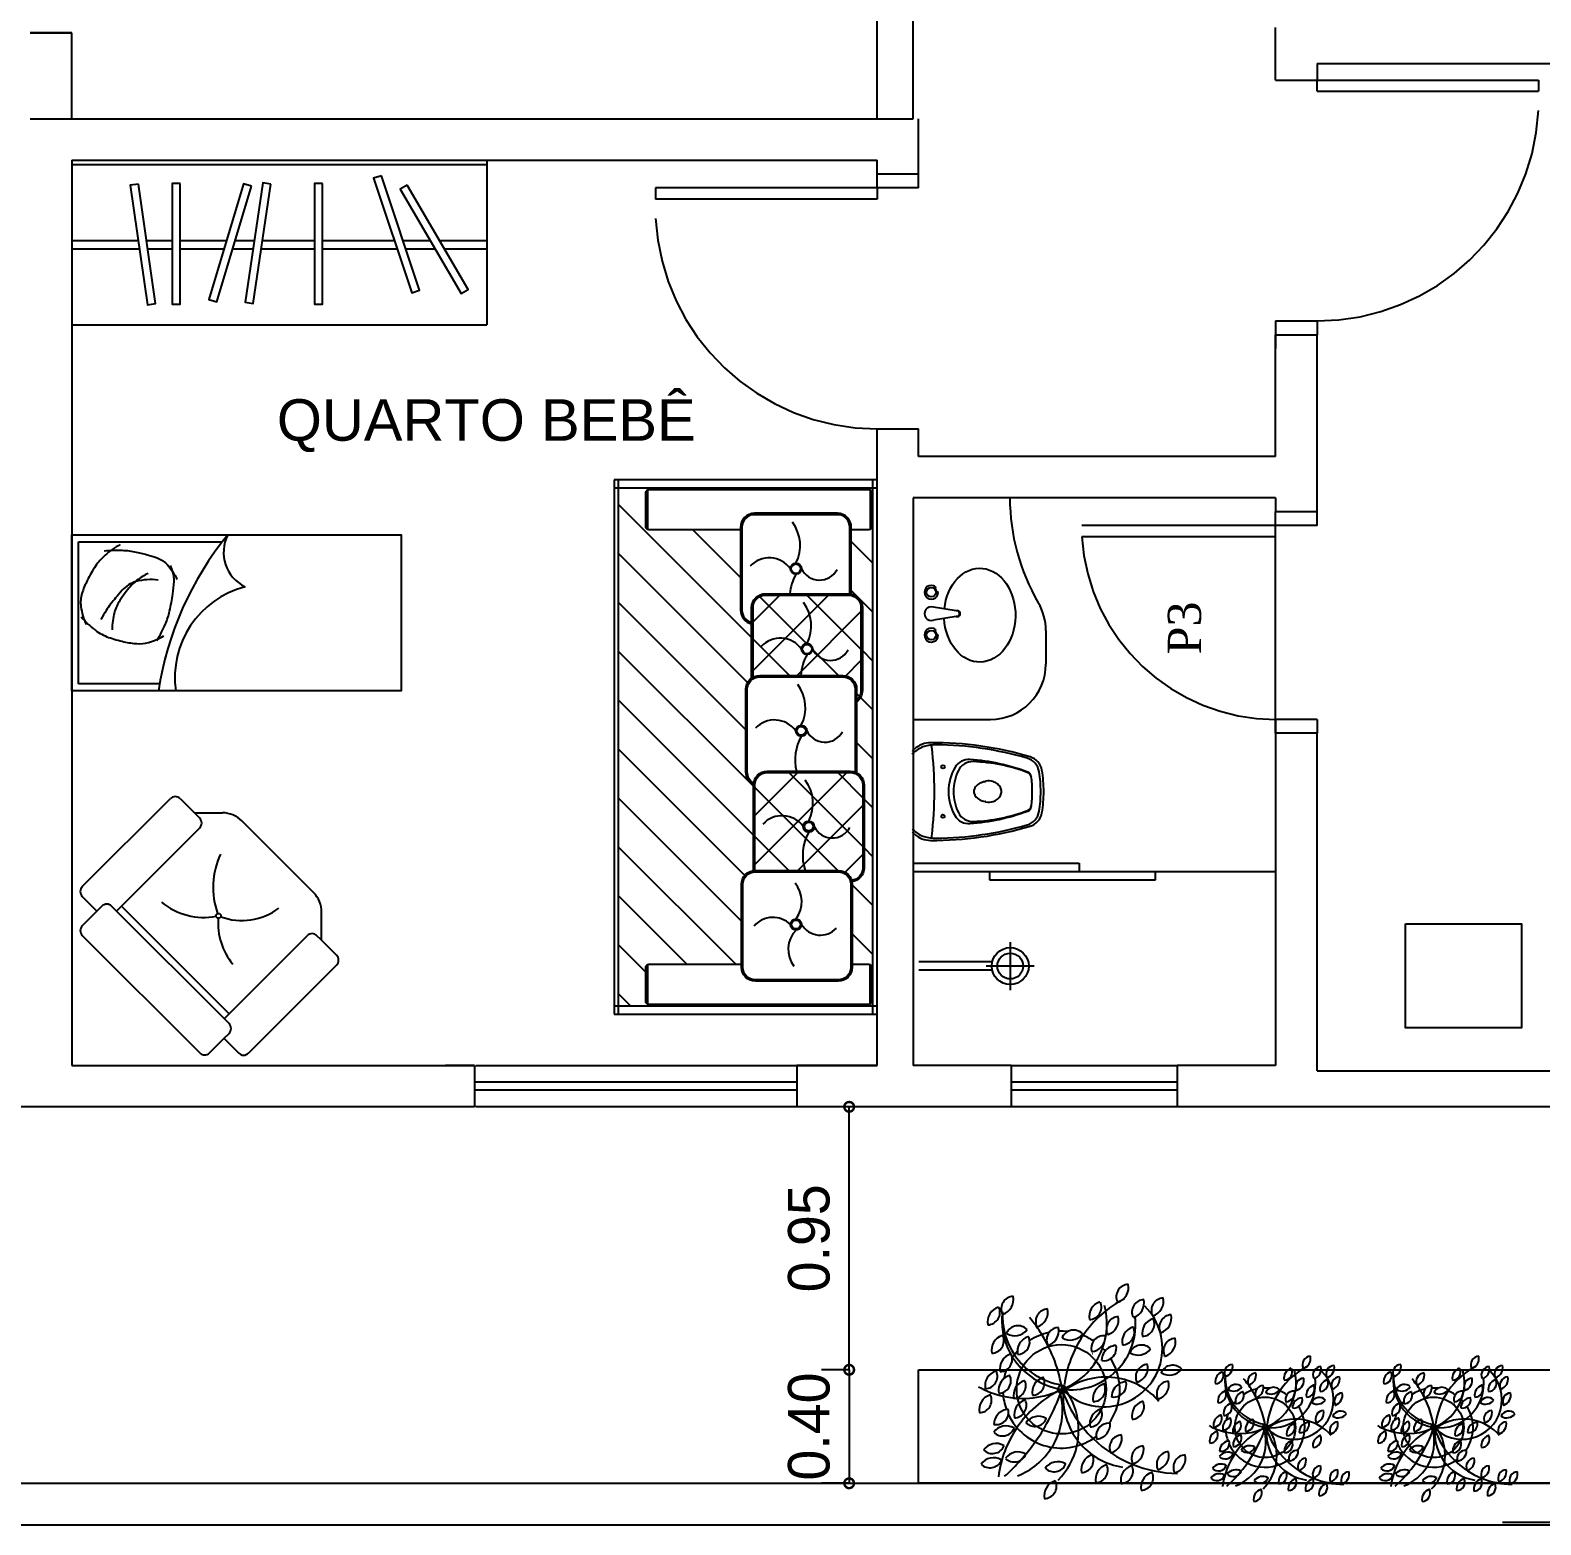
# Model space of a CAD drawing. Extents: x 130 to 509, y 87 to 225.
# Drawn here: x 335.15 to 340.6, y 150.93 to 156.33 of the extents above; entities that cross this region are included whole.
import ezdxf

# ---------------------------------------------------------------- set-up
doc = ezdxf.new("R2010")
doc.units = 0
doc.header["$LTSCALE"] = 7
doc.linetypes.add('HIDDEN', pattern=[0.375, 0.25, -0.125])
doc.layers.get('0').update_dxf_attribs({"linetype": 'CONTINUOUS'})
doc.layers.get('DEFPOINTS').update_dxf_attribs({"linetype": 'CONTINUOUS'})
for name, color, linetype in [('01', 7, 'CONTINUOUS'), ('01T', 7, 'HIDDEN'), ('02', 2, 'CONTINUOUS'), ('06', 6, 'CONTINUOUS'), ('20', 2, 'CONTINUOUS'), ('20T', 2, 'HIDDEN'), ('30', 3, 'CONTINUOUS'), ('40', 4, 'CONTINUOUS'), ('60', 1, 'CONTINUOUS'), ('TEXTO', 3, 'CONTINUOUS'), ('VEGET', 64, 'CONTINUOUS'), ('VEGET-I', 62, 'CONTINUOUS')]:
    doc.layers.add(name, color=color, linetype=linetype)
doc.styles.add('ARIAL', font='arial.ttf', dxfattribs={"height": 0.075})
doc.styles.add('TIMES', font='times.ttf')
doc.dimstyles.get("Standard").update_dxf_attribs({"dimtxt": 0.18, "dimasz": 0.18, "dimexe": 0.18, "dimexo": 0.0625, "dimgap": 0.09, "dimtad": 0, "dimtih": 1, "dimtoh": 1, "dimdec": 4, "dimzin": 0, "dimdsep": 46, "dimtxsty": 'Standard', "dimcen": 0.09, "dimadec": 0, "dimazin": 0, "dimtfac": 1, "dimtdec": 4, "dimtofl": 0, "dimtmove": 0, "dimatfit": 3, "dimfxl": 1, "dimtolj": 1, "dimtzin": 0, "dimarcsym": 0})

# ---------------------------------------------------------------- blocks, each defined once
blk = doc.blocks.new('_DOTSMALL')
at = {"color": 0, "linetype": 'ByBlock', "const_width": 0.5}
blk.add_lwpolyline([(-0.0625, 0, 1), (0.0625, 0, 1)], format="xyb", close=True, dxfattribs=at)
blk = doc.blocks.new('*D16')
at = {"color": 0, "linetype": 'ByBlock'}
for p, q in [((275.2455, 151.4871), (275.1447, 151.4871)), ((275.2447, 151.4871), (275.2447, 151.0771)), ((275.2455, 151.0771), (275.1447, 151.0771))]:
    blk.add_line(p, q, dxfattribs=at)
at = {"layer": 'DEFPOINTS', "color": 0, "linetype": 'ByBlock'}
for p in [(275.4955, 151.4871), (275.2447, 151.0771), (275.4955, 151.0771)]:
    blk.add_point(p, dxfattribs=at)
at = {"color": 0, "linetype": 'ByBlock', "xscale": 0.07, "yscale": 0.07, "zscale": 0.07}
for p, rotation in [((275.2447, 151.4871), 90), ((275.2447, 151.0771), 270)]:
    blk.add_blockref('_DOTSMALL', p, dxfattribs=dict(at, rotation=rotation))
at = {"color": 7, "linetype": 'ByBlock', "insert": (275.0997, 151.2821), "char_height": 0.15, "attachment_point": 5, "rotation": 90}
blk.add_mtext('\\A1;0.40', dxfattribs=at)
blk = doc.blocks.new('*D17')
at = {"color": 0, "linetype": 'ByBlock'}
for p, q in [((275.2447, 151.4871), (275.2447, 152.4371)), ((275.4928, 152.4371), (275.3447, 152.4371)), ((275.2455, 151.4871), (275.1447, 151.4871))]:
    blk.add_line(p, q, dxfattribs=at)
at = {"layer": 'DEFPOINTS', "color": 0, "linetype": 'ByBlock'}
for p in [(275.2428, 152.4371), (275.2447, 152.4371), (275.4955, 151.4871)]:
    blk.add_point(p, dxfattribs=at)
at = {"color": 0, "linetype": 'ByBlock', "xscale": 0.07, "yscale": 0.07, "zscale": 0.07}
for p, rotation in [((275.2447, 152.4371), 90), ((275.2447, 151.4871), 270)]:
    blk.add_blockref('_DOTSMALL', p, dxfattribs=dict(at, rotation=rotation))
at = {"color": 7, "linetype": 'ByBlock', "insert": (275.0997, 151.9621), "char_height": 0.15, "attachment_point": 5, "rotation": 90}
blk.add_mtext('\\A1;0.95', dxfattribs=at)
blk = doc.blocks.new('*X11')
at = {"color": 0}
for p, q in [((2.9342, 9.2982), (2.9392, 9.3032)), ((3.0379, 9.2251), (3.116, 9.3032)), ((3.2147, 9.2251), (3.2928, 9.3032)), ((3.4315, 9.2651), (3.4696, 9.3032)), ((3.6015, 9.2583), (3.6463, 9.3032)), ((3.7642, 9.2443), (3.8231, 9.3032)), ((3.9683, 9.2716), (3.9999, 9.3032)), ((4.145, 9.2716), (4.1767, 9.3032)), ((4.2787, 9.2285), (4.3534, 9.3032)), ((4.4555, 9.2285), (4.5302, 9.3032)), ((4.7019, 9.2981), (4.707, 9.3032)), ((2.8454, 9.2094), (2.8504, 9.2144)), ((4.7104, 9.1298), (4.7154, 9.1348)), ((3.4064, 9.0632), (3.4093, 9.0662)), ((3.4253, 9.0821), (3.4282, 9.0851)), ((2.8454, 9.0326), (2.8504, 9.0376)), ((3.721, 9.0243), (3.7254, 9.0287)), ((3.7372, 9.0405), (3.7417, 9.045)), ((4.4119, 9.0081), (4.4149, 9.0111)), ((4.4361, 9.0323), (4.4391, 9.0353)), ((4.7104, 8.9531), (4.7154, 8.9581)), ((2.8454, 8.8558), (2.8504, 8.8608)), ((2.9031, 8.3832), (3.3851, 8.8651)), ((3.0799, 8.3832), (3.5473, 8.8506)), ((3.2567, 8.3832), (3.7178, 8.8443)), ((3.4334, 8.3832), (3.9218, 8.8716)), ((3.6102, 8.3832), (4.0986, 8.8716)), ((2.9954, 8.6523), (3.1682, 8.8251)), ((3.787, 8.3832), (4.244, 8.8402)), ((3.9638, 8.3832), (4.409, 8.8285)), ((4.1406, 8.3832), (4.5654, 8.8081)), ((4.7104, 8.7763), (4.7154, 8.7813)), ((2.8454, 8.6791), (2.8504, 8.6841)), ((4.3173, 8.3832), (4.5654, 8.6313)), ((4.7104, 8.5995), (4.7154, 8.6045)), ((2.8454, 8.5023), (2.8504, 8.5073)), ((4.4941, 8.3832), (4.5941, 8.4832)), ((4.6709, 8.3832), (4.7154, 8.4277))]:
    blk.add_line(p, q, dxfattribs=at)
blk = doc.blocks.new('*X12')
at = {"color": 0}
for p, q in [((3.2313, 9.0649), (3.4265, 9.2601)), ((3.5064, 9.0447), (3.291, 9.2601)), ((3.5228, 9.2051), (3.4678, 9.2601)), ((3.5874, 9.2443), (3.5978, 9.2547)), ((3.4282, 9.0851), (3.5217, 9.1785)), ((3.5042, 8.8701), (3.2313, 9.1431)), ((3.2368, 8.8936), (3.4064, 9.0632)), ((3.5217, 9.0295), (3.5064, 9.0447)), ((3.3274, 8.8701), (3.2313, 8.9663)), ((3.3901, 8.8701), (3.5217, 9.0017))]:
    blk.add_line(p, q, dxfattribs=at)
blk = doc.blocks.new('*X13')
at = {"color": 0}
for p, q in [((3.8727, 8.9993), (4.14, 9.2666)), ((3.8727, 9.176), (3.9633, 9.2666)), ((4.2055, 9.0528), (3.9917, 9.2666)), ((4.2325, 9.2026), (4.1685, 9.2666)), ((4.2049, 8.8766), (3.8727, 9.2087)), ((4.1109, 9.0607), (4.2262, 9.176)), ((4.0281, 8.8766), (3.8727, 9.032)), ((3.9268, 8.8766), (4.1109, 9.0607)), ((4.2262, 9.032), (4.2055, 9.0528)), ((4.1036, 8.8766), (4.2262, 8.9992))]:
    blk.add_line(p, q, dxfattribs=at)
blk = doc.blocks.new('VEGET-01')
at = {"layer": 'VEGET'}
for centre, radius, start, end in [((-0.1163, 0.1977), 0.0307, 93.3806, 204.4039), ((-0.1548, 0.2202), 0.0376, 288.1787, 12.6121), ((0.1653, 0.2272), 0.0307, 93.3806, 204.4039), ((0.1269, 0.2496), 0.0376, 288.1787, 12.6121), ((0.2511, 0.1938), 0.0307, 93.3806, 204.4039), ((0.2126, 0.2163), 0.0376, 288.1787, 12.6121), ((-0.1426, 0.1662), 0.0376, 107.1376, 191.571), ((-0.1807, 0.1893), 0.0307, 272.3395, 23.3629), ((-0.032, 0.1669), 0.0307, 93.3806, 204.4039), ((-0.0704, 0.1894), 0.0376, 288.1787, 12.6121), ((0.1057, 0.1788), 0.0376, 107.1376, 191.571), ((0.0676, 0.202), 0.0307, 272.3395, 23.3629), ((0.2035, 0.1898), 0.0307, 93.3806, 204.4039), ((0.165, 0.2122), 0.0376, 288.1787, 12.6121), ((-0.106, 0.1258), 0.0307, 43.8385, 154.8618), ((-0.059, 0.1546), 0.001, 204.4039, 288.1787), ((-0.0052, 0.1217), 0.0307, 93.3806, 143.9816), ((-0.0437, 0.1441), 0.0376, 357.9665, 12.6121), ((0.1412, 0.1482), 0.0307, 93.3806, 204.4039), ((0.1027, 0.1707), 0.0376, 288.1787, 12.6121), ((0.1864, 0.1172), 0.0376, 107.1376, 191.571), ((0.1483, 0.1403), 0.0307, 272.3395, 23.3629), ((0.1756, 0.1521), 0.001, 23.3629, 107.1376), ((0.2354, 0.1377), 0.0376, 107.1376, 191.571), ((0.1973, 0.1609), 0.0307, 272.3395, 23.3629), ((0.2246, 0.1727), 0.001, 23.3629, 107.1376), ((0.2704, 0.1525), 0.0307, 93.3806, 204.4039), ((0.2319, 0.175), 0.0376, 288.1787, 12.6121), ((-0.1331, 0.0966), 0.0376, 107.1376, 191.571), ((-0.1712, 0.1198), 0.0307, 272.3395, 23.3629), ((-0.1439, 0.1316), 0.001, 23.3629, 107.1376), ((-0.1329, 0.1384), 0.001, 154.8618, 238.6366), ((-0.1139, 0.1696), 0.0376, 238.6366, 323.07), ((-0.0699, 0.0935), 0.0376, 107.1376, 178.7248), ((-0.0806, 0.1284), 0.001, 23.3629, 107.1376), ((-0.1079, 0.1166), 0.0307, 6.6283, 23.3629), ((0, 0), 0.1429, 102.1424, 122.7904), ((0, 0), 0.1429, 83.7908, 92.4658), ((0.0302, 0.1151), 0.0307, 43.8385, 118.6061), ((0.0223, 0.159), 0.0376, 317.9795, 323.07), ((0, 0), 0.1429, 56.4506, 69.4383), ((0.1041, 0.1014), 0.0307, 82.9891, 144.7784), ((0.0703, 0.1304), 0.0376, 316.379, 2.2207), ((0.1141, 0.136), 0.001, 204.4039, 288.1787), ((0.2433, 0.1402), 0.001, 204.4039, 288.1787), ((0.2807, 0.095), 0.0307, 93.3806, 204.4039), ((0.2422, 0.1174), 0.0376, 288.1787, 12.6121), ((-0.1126, 0.0514), 0.0376, 107.1376, 191.571), ((-0.1233, 0.0863), 0.001, 23.3629, 107.1376), ((-0.1506, 0.0746), 0.0307, 5.6463, 23.3629), ((0, 0), 0.1429, 138.7234, 147.1305), ((0, 0), 0.1429, 41.369, 46.9933), ((0.1364, 0.0707), 0.0376, 94.8883, 140.7607), ((0.1041, 0.1014), 0.0307, 303.7278, 11.1135), ((0, 0), 0.1429, 5.8965, 32.0556), ((0.1332, 0.1071), 0.001, 11.1135, 94.8883), ((0.1694, 0.0911), 0.001, 154.8618, 238.6366), ((0.1963, 0.0785), 0.0307, 43.8385, 154.8618), ((0.1885, 0.1224), 0.0376, 238.6366, 323.07), ((0.2536, 0.0827), 0.001, 204.4039, 288.1787), ((-0.149, 0.0097), 0.0376, 107.1376, 191.571), ((-0.187, 0.0328), 0.0307, 272.3395, 23.3629), ((-0.1597, 0.0446), 0.001, 23.3629, 107.1376), ((-0.1506, 0.0746), 0.0307, 272.3395, 301.6855), ((0, 0), 0.1429, 160.2012, 169.1247), ((0.2128, 0.0312), 0.0307, 93.3806, 204.4039), ((0.1743, 0.0537), 0.0376, 288.1787, 12.6121), ((0.2455, 0.0418), 0.001, 154.8618, 238.6366), ((0.2724, 0.0292), 0.0307, 43.8385, 154.8618), ((0.2646, 0.073), 0.0376, 238.6366, 323.07), ((-0.1157, -0.0014), 0.0376, 130.9791, 191.571), ((0.1607, -0.018), 0.0376, 94.8883, 119.6107), ((0.1285, 0.0127), 0.0307, 296.502, 11.1135), ((0.1576, 0.0185), 0.001, 11.1135, 94.8883), ((0.1857, 0.019), 0.001, 204.4039, 288.1787), ((0.2642, -0.0099), 0.0307, 93.3806, 204.4039), ((0.2257, 0.0126), 0.0376, 288.1787, 12.6121), ((-0.1632, -0.0488), 0.0376, 107.1376, 191.571), ((-0.2012, -0.0257), 0.0307, 272.3395, 23.3629), ((-0.174, -0.0139), 0.001, 23.3629, 107.1376), ((-0.1538, 0.0218), 0.0307, 272.3395, 291.0252), ((0, 0), 0.1429, 182.7695, 199.9307), ((0, 0), 0.1429, 325.0115, 354.0729), ((0.2101, -0.0646), 0.0376, 107.1376, 191.571), ((0.172, -0.0415), 0.0307, 272.3395, 23.3629), ((0.1993, -0.0297), 0.001, 23.3629, 107.1376), ((0.2371, -0.0222), 0.001, 204.4039, 288.1787), ((-0.1272, -0.0856), 0.0376, 100.9437, 179.3217), ((-0.1595, -0.0549), 0.0307, 260.0902, 348.9686), ((0, 0), 0.1429, 205.1648, 306.7226), ((-0.1348, -0.1261), 0.0376, 60.1046, 144.538), ((-0.1438, -0.0825), 0.0307, 225.3065, 336.3299), ((-0.1166, -0.0944), 0.001, 336.3299, 60.1046), ((0.0823, -0.0836), 0.0376, 277.7872, 2.2207), ((0.1161, -0.1127), 0.0307, 82.9891, 88.1757), ((0.149, -0.1414), 0.0307, 93.3806, 204.4039), ((0.1106, -0.119), 0.0376, 288.1787, 12.6121), ((-0.1595, -0.1693), 0.0376, 60.1046, 144.538), ((-0.1685, -0.1256), 0.0307, 225.3065, 336.3299), ((-0.1413, -0.1376), 0.001, 336.3299, 60.1046), ((0.1161, -0.1127), 0.0307, 183.5584, 194.0125), ((0.0873, -0.1199), 0.001, 194.0125, 277.7872), ((0.2025, -0.1682), 0.0307, 93.3806, 204.4039), ((0.164, -0.1457), 0.0376, 288.1787, 12.6121), ((-0.1657, -0.2042), 0.0376, 60.1046, 144.538), ((-0.1747, -0.1606), 0.0307, 225.3065, 336.3299), ((-0.1474, -0.1725), 0.001, 336.3299, 60.1046), ((-0.106, -0.1898), 0.0376, 60.1046, 144.538), ((-0.115, -0.1462), 0.0307, 225.3065, 336.3299), ((-0.0878, -0.1581), 0.001, 336.3299, 60.1046), ((-0.0086, -0.2138), 0.0376, 60.1046, 144.538), ((-0.0176, -0.1702), 0.0307, 225.3065, 336.3299), ((0.0097, -0.1821), 0.001, 336.3299, 60.1046), ((0.0863, -0.1954), 0.0376, 107.1376, 191.571), ((0.0483, -0.1723), 0.0307, 272.3395, 23.3629), ((0.0755, -0.1605), 0.001, 23.3629, 107.1376), ((0.1213, -0.2201), 0.0376, 107.1376, 191.571), ((0.0832, -0.1969), 0.0307, 272.3395, 23.3629), ((0.1105, -0.1852), 0.001, 23.3629, 107.1376), ((0.122, -0.1537), 0.001, 204.4039, 288.1787), ((0.1754, -0.1804), 0.001, 204.4039, 288.1787), ((0.2642, -0.1826), 0.0307, 93.3806, 204.4039), ((0.2257, -0.1601), 0.0376, 288.1787, 12.6121), ((0.305, -0.1901), 0.0307, 93.3806, 204.4039), ((0.2666, -0.1676), 0.0376, 288.1787, 12.6121), ((0.183, -0.2222), 0.0376, 107.1376, 191.571), ((0.1449, -0.199), 0.0307, 272.3395, 23.3629), ((0.1722, -0.1872), 0.001, 23.3629, 107.1376), ((0.2323, -0.2386), 0.0376, 107.1376, 191.571), ((0.1943, -0.2154), 0.0307, 272.3395, 23.3629), ((0.2216, -0.2037), 0.001, 23.3629, 107.1376), ((0.2371, -0.1948), 0.001, 204.4039, 288.1787), ((0.278, -0.2024), 0.001, 204.4039, 288.1787), ((-0.0042, -0.2592), 0.0376, 107.1376, 191.571), ((-0.0422, -0.236), 0.0307, 272.3395, 23.3629), ((-0.015, -0.2242), 0.001, 23.3629, 107.1376)]:
    blk.add_arc(centre, radius, start, end, dxfattribs=at)
at = {"layer": 'VEGET-I'}
for centre, radius in [((0.0002, 0.0009), 0.1093), ((0.0002, 0.0009), 0.1093), ((0.0017, 0.0009), 0.0101), ((0.0017, 0.0009), 0.0101)]:
    blk.add_circle(centre, radius, dxfattribs=at)
for centre, radius, start, end in [((0.2811, -0.0225), 0.2757, 117.331, 145.743), ((0.0279, 0.1813), 0.1719, 176.9672, 213.9632), ((-0.06, 0.1614), 0.1719, 339.4885, 15.0874), ((0.1041, 0.1014), 0.1434, 283.589, 45.6994), ((0.0261, 0.1713), 0.1719, 176.9672, 212.4166), ((-0.3509, -0.0531), 0.3568, 31.7655, 39.9955), ((0.0223, 0.159), 0.1594, 315.0896, 7.614), ((-0.1079, 0.1166), 0.0307, 272.3395, 6.6283), ((-0.3509, -0.0531), 0.3568, 8.699, 31.7655), ((-0.0052, 0.1217), 0.0307, 143.9816, 204.4039), ((-0.0437, 0.1441), 0.0376, 288.1787, 357.9665), ((0.0033, 0.1278), 0.001, 154.8618, 238.6366), ((0.0302, 0.1151), 0.0307, 118.6061, 154.8618), ((0.0223, 0.159), 0.0376, 238.6366, 317.9795), ((0.2811, -0.0225), 0.2757, 145.743, 172.7136), ((0.1041, 0.1014), 0.0307, 144.7784, 194.0125), ((-0.1506, 0.0746), 0.0307, 301.6855, 5.6463), ((0.0261, 0.1713), 0.1719, 212.4166, 261.0002), ((0.0279, 0.1813), 0.1719, 213.9632, 261.0002), ((-0.0699, 0.0935), 0.0376, 178.7248, 191.571), ((-0.0323, 0.1094), 0.001, 204.4039, 288.1787), ((-0.06, 0.1614), 0.1719, 291.0544, 339.4885), ((0.0753, 0.0942), 0.001, 194.0125, 277.7872), ((0.0703, 0.1304), 0.0376, 277.7872, 316.379), ((0.077, 0.0891), 0.001, 204.4039, 288.1787), ((0.1364, 0.0707), 0.0376, 140.7607, 179.3217), ((0.1041, 0.1014), 0.0307, 260.0902, 303.7278), ((0.0223, 0.159), 0.1594, 262.5928, 315.0896), ((-0.0941, 0.1962), 0.2176, 240.2296, 257.2662), ((-0.1538, 0.0218), 0.0307, 291.0252, 23.3629), ((-0.0941, 0.1962), 0.2176, 257.2662, 296.1341), ((-0.1157, -0.0014), 0.0376, 107.1376, 130.9791), ((-0.1265, 0.0335), 0.001, 23.3629, 107.1376), ((-0.0794, -0.014), 0.0376, 107.1376, 191.571), ((-0.1174, 0.0091), 0.0307, 272.3395, 23.3629), ((-0.0901, 0.0209), 0.001, 23.3629, 107.1376), ((-0.0335, -0.0061), 0.0376, 107.1376, 191.571), ((-0.0715, 0.017), 0.0307, 272.3395, 23.3629), ((-0.4763, 0.1634), 0.5049, 324.7643, 341.223), ((-0.0443, 0.0288), 0.001, 23.3629, 107.1376), ((0.1041, 0.1014), 0.1434, 224.4793, 283.589), ((0.2879, 0.097), 0.3018, 198.5602, 225.9215), ((-0.1294, -0.1001), 0.1719, 347.3863, 39.1633), ((0.1091, -0.1412), 0.1719, 79.6042, 124.9525), ((0.1152, -0.0219), 0.0376, 107.1376, 191.571), ((0.0771, 0.0012), 0.0307, 272.3395, 23.3629), ((0.1044, 0.013), 0.001, 23.3629, 107.1376), ((0.1607, -0.018), 0.0376, 119.6107, 179.3217), ((0.1091, -0.1412), 0.1719, 40.9195, 79.6042), ((0.0002, 0.0009), 0.1429, 353.703, 5.5399), ((-0.0778, -0.0615), 0.0376, 107.1376, 191.571), ((-0.1158, -0.0383), 0.0307, 272.3395, 23.3629), ((0.1196, -0.248), 0.2757, 117.331, 145.8123), ((-0.0885, -0.0265), 0.001, 23.3629, 107.1376), ((-0.169, -0.0502), 0.1719, 328.0833, 15.0874), ((0.1765, -0.0199), 0.1719, 176.9672, 221.8203), ((0.1285, 0.0127), 0.0307, 260.0902, 296.502), ((-0.1272, -0.0856), 0.0376, 94.8883, 100.9437), ((-0.1304, -0.0492), 0.001, 11.1135, 94.8883), ((-0.1595, -0.0549), 0.0307, 348.9686, 11.1135), ((-0.0559, -0.1028), 0.0376, 60.1046, 144.538), ((-0.0649, -0.0592), 0.0307, 225.3065, 336.3299), ((-0.0376, -0.0711), 0.001, 336.3299, 60.1046), ((0.1073, -0.0836), 0.0376, 107.1376, 191.571), ((0.0692, -0.0604), 0.0307, 272.3395, 23.3629), ((0.0965, -0.0487), 0.001, 23.3629, 107.1376), ((0.1196, -0.248), 0.2757, 145.8123, 172.7136), ((0.1161, -0.1127), 0.0307, 88.1757, 183.5584), ((-0.4763, 0.1634), 0.5049, 311.9854, 324.7643), ((-0.169, -0.0502), 0.1719, 291.0544, 328.0833), ((-0.1294, -0.1001), 0.1719, 315.1303, 347.3863), ((0.1765, -0.0199), 0.1719, 221.8203, 261.0002), ((0.2879, 0.097), 0.3018, 225.9215, 269.3964)]:
    blk.add_arc(centre, radius, start, end, dxfattribs=at)

msp = doc.modelspace()

# ---------------------------------------------------------------- linework, layer by layer
at = {"layer": '01'}
for p, q in [((339.7964, 153.8371), (339.7964, 153.7871)), ((336.7514, 152.5871), (336.6464, 152.5871)), ((336.7514, 152.5871), (336.7514, 152.4371)), ((337.9164, 152.5871), (337.9164, 152.4371)), ((338.6914, 152.5871), (338.6914, 152.4371)), ((339.2914, 152.5871), (339.2914, 152.4371))]:
    msp.add_line(p, q, dxfattribs=at)
at = {"layer": '01T'}
for p, q in [((338.2064, 156.0071), (338.2064, 159.3171)), ((338.3364, 156.0071), (338.3364, 159.3171))]:
    msp.add_line(p, q, dxfattribs=at)
at = {"layer": '02'}
for p, q in [((338.2064, 154.7871), (338.2064, 154.8871)), ((336.7564, 152.5871), (337.9164, 152.5871)), ((338.6914, 152.5871), (339.2914, 152.5871)), ((337.9164, 152.4371), (336.7564, 152.4371)), ((339.2914, 152.4371), (338.6914, 152.4371)), ((338.3564, 151.4871), (346.7364, 151.4871)), ((338.3564, 151.0771), (338.3564, 151.4871))]:
    msp.add_line(p, q, dxfattribs=at)
at = {"layer": '06'}
for p, q in [((339.6464, 156.1467), (339.6464, 156.3371)), ((335.2964, 156.3171), (335.1464, 156.3171)), ((335.1464, 156.3171), (335.2964, 156.3171)), ((335.2964, 156.0071), (335.2964, 156.3171)), ((339.7964, 156.2071), (343.5864, 156.2071)), ((339.7964, 156.2071), (339.7964, 156.1467)), ((335.1464, 156.0071), (338.3364, 156.0071)), ((338.3564, 155.7571), (338.3564, 156.0071)), ((335.2964, 155.8571), (335.2964, 152.5871)), ((335.2964, 155.8571), (338.2064, 155.8571)), ((338.2064, 155.7571), (338.2064, 155.8571)), ((338.3564, 155.8071), (338.2064, 155.8071)), ((339.6464, 154.7871), (339.6464, 155.2267)), ((339.7964, 154.5871), (339.7964, 155.2267)), ((338.2064, 152.5871), (338.2064, 154.8871)), ((338.2064, 154.8871), (338.3564, 154.8871)), ((338.3564, 154.7871), (338.3564, 154.8871)), ((339.6464, 154.7871), (338.3564, 154.7871)), ((339.6464, 154.6371), (338.3364, 154.6371)), ((338.3364, 154.6371), (338.3364, 152.5871)), ((339.6464, 154.6371), (339.6464, 154.5871)), ((339.6464, 154.6371), (339.6464, 154.5871)), ((339.7964, 154.5871), (339.6464, 154.5871)), ((339.6464, 153.7871), (339.6464, 152.5871)), ((339.7964, 153.7871), (339.6464, 153.7871)), ((339.7964, 152.5671), (339.7964, 153.7871)), ((335.2964, 152.5871), (336.7514, 152.5871)), ((338.2064, 152.5871), (337.9164, 152.5871)), ((337.9164, 152.5871), (338.2064, 152.5871)), ((338.6914, 152.5871), (338.3364, 152.5871)), ((339.6464, 152.5871), (339.2914, 152.5871)), ((339.7964, 152.5671), (340.9414, 152.5671)), ((336.7514, 152.4371), (334.4964, 152.4371)), ((338.6914, 152.4371), (337.9164, 152.4371)), ((340.9414, 152.4371), (339.2914, 152.4371)), ((323.8064, 151.0771), (348.5564, 151.0771)), ((348.5564, 151.0771), (338.3564, 151.0771)), ((323.6564, 150.9271), (348.7064, 150.9271))]:
    msp.add_line(p, q, dxfattribs=at)
at = {"layer": '20'}
for p, q in [((335.2964, 155.8571), (336.7964, 155.8571)), ((335.2964, 155.8571), (335.2964, 155.2621)), ((335.2964, 155.8421), (336.7964, 155.8421)), ((336.7964, 155.8571), (336.7964, 155.2621)), ((335.2964, 155.5671), (335.5365, 155.5671)), ((335.5663, 155.5671), (335.6593, 155.5671)), ((335.6888, 155.5671), (335.8558, 155.5671)), ((335.8867, 155.5671), (335.9557, 155.5671)), ((335.9856, 155.5671), (336.1733, 155.5671)), ((336.2028, 155.5671), (336.4624, 155.5671)), ((336.4936, 155.5671), (336.5915, 155.5671)), ((336.6257, 155.5671), (336.7964, 155.5671)), ((335.2964, 155.5371), (335.5408, 155.5371)), ((335.5706, 155.5371), (335.6593, 155.5371)), ((335.6888, 155.5371), (335.8468, 155.5371)), ((335.8777, 155.5371), (335.9513, 155.5371)), ((335.9812, 155.5371), (336.1733, 155.5371)), ((336.2028, 155.5371), (336.4724, 155.5371)), ((336.5036, 155.5371), (336.609, 155.5371)), ((336.6432, 155.5371), (336.7964, 155.5371)), ((335.2964, 155.2621), (336.7964, 155.2621)), ((338.2064, 154.7021), (337.2564, 154.7021)), ((337.2564, 154.7021), (337.2564, 154.6721)), ((337.2714, 154.7021), (337.2714, 152.8021)), ((338.1914, 152.7721), (338.1914, 154.7021)), ((338.2064, 152.7721), (338.2064, 154.7021)), ((338.2064, 154.6721), (337.2564, 154.6721)), ((337.2564, 154.6721), (337.2564, 152.8021)), ((337.3764, 154.6658), (337.3764, 154.5234)), ((338.1814, 154.6658), (338.1814, 154.5234)), ((335.3214, 154.4789), (335.8403, 154.4789)), ((335.3214, 153.9653), (335.3214, 154.4789)), ((339.6464, 153.7871), (339.6464, 154.4971)), ((338.4928, 154.229), (338.4105, 154.2426)), ((338.4928, 154.209), (338.4105, 154.1953)), ((338.4999, 154.2278), (338.4928, 154.229)), ((338.4999, 154.2102), (338.4928, 154.209)), ((335.6137, 153.9653), (335.3214, 153.9653)), ((335.3346, 153.2328), (335.6528, 153.551)), ((335.6881, 153.551), (335.7397, 153.4995)), ((335.7397, 153.4995), (335.8407, 153.4995)), ((335.7397, 153.4995), (335.7588, 153.4803)), ((335.7588, 153.445), (335.4583, 153.1444)), ((336.17, 153.2116), (335.9114, 153.4702)), ((339.2125, 153.2871), (339.6464, 153.2871)), ((335.3876, 153.1444), (335.3346, 153.1975)), ((335.3876, 153.1444), (335.3346, 153.0914)), ((335.4053, 153.1621), (335.3876, 153.1444)), ((335.8649, 152.7379), (335.4406, 153.1621)), ((335.8649, 152.7732), (335.476, 153.1621)), ((336.1993, 153.0408), (336.1993, 153.1408)), ((335.3346, 153.056), (335.7587, 152.6319)), ((336.1472, 153.0555), (335.8467, 152.755)), ((336.196, 153.0422), (336.1826, 153.0555)), ((336.2533, 152.9848), (336.196, 153.0422)), ((338.6878, 153.0325), (338.6878, 152.8593)), ((335.9351, 152.6313), (336.2533, 152.9495)), ((337.3764, 152.9508), (337.3764, 152.8084)), ((338.1814, 152.8084), (338.1814, 152.9508)), ((338.6229, 152.9609), (338.3575, 152.9609)), ((338.7744, 152.9459), (338.6012, 152.9459)), ((338.6229, 152.9309), (338.3575, 152.9309)), ((337.2564, 152.8021), (338.2064, 152.8021)), ((337.2564, 152.8021), (337.2564, 152.7721)), ((337.2714, 152.8021), (337.2714, 152.7721)), ((337.2564, 152.7721), (338.2064, 152.7721)), ((335.7941, 152.6319), (335.8464, 152.6841)), ((335.8464, 152.6841), (335.8649, 152.7025)), ((335.8467, 152.6843), (335.8998, 152.6313))]:
    msp.add_line(p, q, dxfattribs=at)
for points in [[(336.4155, 155.8014), (336.3874, 155.7921), (336.5253, 155.3783), (336.5534, 155.3876)], [(335.5372, 155.7713), (335.5079, 155.7671), (335.5696, 155.3353), (335.5988, 155.3395)], [(335.6888, 155.7737), (335.6593, 155.7737), (335.6593, 155.3375), (335.6888, 155.3375)], [(335.9456, 155.7637), (335.9173, 155.7722), (335.7921, 155.3544), (335.8204, 155.3459)], [(336.0158, 155.7711), (335.9866, 155.7755), (335.9227, 155.344), (335.9519, 155.3396)], [(336.2028, 155.7737), (336.1733, 155.7737), (336.1733, 155.3375), (336.2028, 155.3375)], [(336.509, 155.7673), (336.4835, 155.7524), (336.7032, 155.3756), (336.7287, 155.3905)], [(335.2964, 153.9402), (335.2964, 154.504), (336.4866, 154.504), (336.4866, 153.9402)], [(340.1157, 153.0987), (340.5345, 153.0987), (340.5345, 152.7222), (340.1157, 152.7222)]]:
    msp.add_lwpolyline(points, close=True, dxfattribs=at)
for points in [[(337.7133, 154.5221), (337.3814, 154.5221, -0.414214), (337.3714, 154.5321), (337.3714, 154.6571, -0.414214), (337.3814, 154.6671), (338.1764, 154.6671, -0.414214), (338.1864, 154.6571), (338.1864, 154.5321, -0.414214), (338.1764, 154.5221), (338.1133, 154.5221)], [(338.1133, 154.2902), (338.1133, 154.5316, 0.414214), (338.0633, 154.5816), (337.7633, 154.5816, 0.414214), (337.7133, 154.5316), (337.7133, 154.2316, 0.356745), (337.7533, 154.1826, 0.356745)], [(338.1083, 154.2902), (338.1083, 154.5316, 0.414214), (338.0633, 154.5766), (337.7633, 154.5766, 0.414214), (337.7183, 154.5316), (337.7183, 154.2316, 0.356745), (337.7543, 154.1875, 0.356745)], [(335.4711, 154.4686, 0.050543), (335.4169, 154.43, 0.064376), (335.3823, 154.3908, 0.03352), (335.3522, 154.3388, 0.039598), (335.3333, 154.2916, 0.109626), (335.3294, 154.2447, 0.0754), (335.3486, 154.1794)], [(335.4141, 154.4465, -0.034352), (335.4781, 154.4482, -0.04249), (335.5295, 154.4416, -0.015911), (335.5742, 154.4305, -0.020937), (335.6074, 154.4196, -0.121269), (335.6424, 154.3956, -0.080025), (335.6767, 154.342)], [(335.5721, 154.3647, 0.040593), (335.5322, 154.3395, 0.055645), (335.507, 154.3159, 0.015363), (335.4899, 154.2944, 0.01263), (335.4705, 154.267, 0.082628), (335.4509, 154.2241, 0.061291), (335.442, 154.1612)], [(335.6045, 154.1225, 0.033461), (335.6351, 154.182, 0.04596), (335.6502, 154.2283, 0.01901), (335.6618, 154.2899, 0.025886), (335.6663, 154.3357, 0.088683), (335.6616, 154.3707, 0.020726), (335.6537, 154.3925)], [(335.6087, 154.3403, 0.103492), (335.5283, 154.3348, 0.14369), (335.4786, 154.3037, 0.007817), (335.4547, 154.2758, 0.010698), (335.4379, 154.2548, 0.020146), (335.4208, 154.2304, 0.015912), (335.4014, 154.1979)], [(337.7533, 153.9865), (337.7533, 154.2412, -0.414214), (337.8033, 154.2912), (338.1033, 154.2912, -0.414214), (338.1533, 154.2412), (338.1533, 153.9412, -0.241692), (338.1325, 153.9006)], [(337.7583, 153.9865), (337.7583, 154.2412, -0.414214), (337.8033, 154.2862), (338.1033, 154.2862, -0.414214), (338.1483, 154.2412), (338.1483, 153.9412, -0.241692), (338.1296, 153.9047, -0.241692)], [(335.3304, 154.2074, 0.057152), (335.382, 154.1589, 0.075208), (335.4296, 154.1335, 0.030275), (335.4852, 154.1176, 0.036967), (335.532, 154.1107, 0.089016), (335.5738, 154.1152, 0.061822), (335.6292, 154.1391)], [(337.7598, 153.6013, -0.28202), (337.7325, 153.6458), (337.7325, 153.9458, -0.414214), (337.7825, 153.9958), (338.0825, 153.9958, -0.414214), (338.1325, 153.9458), (338.1325, 153.6458)], [(337.7602, 153.6067, -0.269739), (337.7375, 153.6458), (337.7375, 153.9458, -0.414214), (337.7825, 153.9908), (338.0825, 153.9908, -0.414214), (338.1275, 153.9458), (338.1275, 153.6458)], [(337.7597, 153.2908), (337.7597, 153.5998, -0.414214), (337.8097, 153.6498), (338.1097, 153.6498, -0.414214), (338.1597, 153.5998), (338.1597, 153.2998, -0.378876), (338.1158, 153.2502)], [(337.7656, 153.2913, -0.047603), (337.7647, 153.2998), (337.7647, 153.5998, -0.414214), (337.8097, 153.6448), (338.1097, 153.6448, -0.414214), (338.1547, 153.5998), (338.1547, 153.2998, -0.382288), (338.1147, 153.2551, -0.399549)], [(338.1166, 152.9521), (338.1764, 152.9521, -0.414214), (338.1864, 152.9421), (338.1864, 152.8171, -0.414214), (338.1764, 152.8071), (337.3814, 152.8071, -0.414214), (337.3714, 152.8171), (337.3714, 152.9421, -0.414214), (337.3814, 152.9521), (337.7166, 152.9521)]]:
    msp.add_lwpolyline(points, format="xyb", dxfattribs=at)
for points in [[(337.7166, 152.9413), (337.7166, 153.2413, -0.414214), (337.7666, 153.2913), (338.0666, 153.2913, -0.414214), (338.1166, 153.2413), (338.1166, 152.9413, -0.414214), (338.0666, 152.8913), (337.7666, 152.8913, -0.414214)], [(337.7216, 152.9413), (337.7216, 153.2413, -0.414214), (337.7666, 153.2863), (338.0666, 153.2863, -0.414214), (338.1116, 153.2413), (338.1116, 152.9413, -0.414214), (338.0666, 152.8963), (337.7666, 152.8963, -0.414214)]]:
    msp.add_lwpolyline(points, format="xyb", close=True, dxfattribs=at)
for centre, radius in [((337.9133, 154.3816), 0.02), ((337.9133, 154.3816), 0.017), ((338.4024, 154.2963), 0.017), ((338.4024, 154.1416), 0.017), ((337.9533, 154.0912), 0.02), ((337.9533, 154.0912), 0.017), ((337.9325, 153.7958), 0.02), ((337.9325, 153.7958), 0.016), ((338.4446, 153.6657), 0.00614), ((338.4446, 153.487), 0.00614), ((337.9597, 153.4498), 0.02), ((337.9597, 153.4498), 0.016), ((335.8267, 153.1274), 0.00869), ((337.9137, 153.0959), 0.02), ((337.9137, 153.0959), 0.016), ((338.6878, 152.9459), 0.0666), ((338.6878, 152.9459), 0.0466)]:
    msp.add_circle(centre, radius, dxfattribs=at)
for centre, radius, start, end in [((337.7881, 154.4652), 0.1404, 333.0734, 36.8826), ((336.7685, 153.7627), 1.1724, 140.7824, 171.2926), ((335.9854, 154.4413), 0.1401, 153.4349, 243.4349), ((337.8167, 154.3263), 0.0945, 35.825, 136.9667), ((337.9984, 154.4126), 0.0722, 205.4672, 331.5021), ((336.0089, 153.9872), 0.34, 104.6764, 187.9435), ((338.0622, 154.2774), 0.1711, 150.5325, 175.3722), ((338.4024, 154.2963), 0.025, 71.1513, 288.8487), ((338.4024, 154.2963), 0.025, 53.7684, 71.1513), ((338.4342, 154.3117), 0.0177, 164.3438, 247.2528), ((337.8281, 154.1748), 0.1404, 333.0734, 36.8826), ((338.4024, 154.2963), 0.025, 288.8487, 357.8282), ((338.4024, 154.219), 0.025, 71.1513, 288.8487), ((338.4962, 154.219), 0.0106, 251.2845, 108.7155), ((338.4946, 154.219), 0.0103, 300.8046, 59.1954), ((338.4024, 154.1416), 0.025, 71.1513, 288.8487), ((338.4024, 154.1416), 0.025, 53.7684, 71.1513), ((338.4342, 154.157), 0.0177, 164.3438, 247.2528), ((337.8567, 154.0359), 0.0945, 35.825, 136.9667), ((338.0385, 154.1223), 0.0722, 205.4672, 331.5021), ((338.4024, 154.1416), 0.025, 288.8487, 357.8282), ((338.1023, 153.9871), 0.1711, 150.5325, 177.0577), ((337.8073, 153.8794), 0.1404, 333.0734, 36.8826), ((337.8359, 153.7405), 0.0945, 35.825, 136.9667), ((338.0814, 153.6917), 0.1711, 150.5325, 194.1829), ((338.0176, 153.8269), 0.0722, 205.4672, 331.5021), ((338.3495, 153.7034), 0.0173, 130.7051, 155.4763), ((338.3425, 153.7208), 0.00767, 123.6335, 174.2828), ((338.3085, 153.7719), 0.0537, 303.6335, 308.1445), ((338.3085, 153.7612), 0.0537, 303.6335, 308.1445), ((338.3998, 153.6684), 0.0844, 90, 133.4674), ((338.3998, 153.6577), 0.0844, 105.5054, 133.4674), ((338.4218, 153.5802), 0.165, 98.4283, 106.0216), ((338.4218, 153.5802), 0.165, 90.7149, 98.4283), ((338.3985, 153.7373), 0.00614, 6.3651, 98.4283), ((338.4085, 152.5253), 1.2276, 73.3989, 90.41), ((336.9558, 153.5764), 1.4578, 0, 6.3651), ((338.4085, 152.5253), 1.2199, 73.8043, 89.4756), ((338.6368, 153.5764), 0.1726, 149.4417, 180), ((338.5377, 153.6349), 0.0575, 85.7523, 149.4417), ((338.5519, 153.627), 0.0575, 87.9711, 153.891), ((338.4852, 152.9271), 0.7672, 69.7402, 85.7523), ((338.5322, 153.0711), 0.6138, 69.0812, 87.9711), ((338.7317, 153.6378), 0.0614, 9.1101, 73.8043), ((338.7417, 153.6429), 0.0614, 9.5959, 73.3989), ((337.8346, 153.5334), 0.1404, 333.0734, 36.8826), ((338.0825, 153.6458), 0.05, 358.2612, 0), ((338.6552, 153.5764), 0.1726, 153.891, 180), ((338.5941, 153.57), 0.0395, 125.9543, 150.2705), ((338.6014, 153.5599), 0.0519, 106.7223, 125.9543), ((338.6061, 153.544), 0.0685, 97.8781, 106.7223), ((338.596, 153.615), 0.00319, 283.5099, 320.5281), ((338.6009, 153.61), 0.00385, 109.4702, 129.9863), ((338.61, 153.5659), 0.0488, 71.1756, 102.2221), ((338.6101, 153.5637), 0.051, 52.0733, 72.1116), ((338.6161, 153.5714), 0.0411, 27.9937, 52.0733), ((338.7439, 153.6282), 0.0199, 7.4633, 69.7402), ((338.7442, 153.6258), 0.0199, 7.1197, 69.0812), ((338.3483, 153.5764), 0.4189, 0, 7.4633), ((338.3483, 153.5764), 0.4496, 0, 9.1101), ((338.3483, 153.5764), 0.4603, 0, 9.5959), ((335.6705, 153.5333), 0.025, 45, 135), ((336.9558, 153.5764), 1.4578, 353.6349, 0), ((338.6368, 153.5764), 0.1726, 180, 210.5583), ((338.6552, 153.5764), 0.1726, 180, 206.109), ((338.5829, 153.5764), 0.0266, 150.2705, 180), ((338.5829, 153.5764), 0.0266, 180, 209.7295), ((338.5941, 153.5827), 0.0395, 209.7295, 234.0457), ((338.6014, 153.5928), 0.0519, 234.0457, 253.2777), ((338.6101, 153.5891), 0.051, 287.8884, 307.9267), ((338.6161, 153.5813), 0.0411, 307.9267, 332.0063), ((338.6254, 153.5764), 0.0306, 0, 27.9937), ((338.6254, 153.5764), 0.0306, 332.0063, 0), ((338.3483, 153.5764), 0.4189, 352.5367, 0), ((338.3483, 153.5764), 0.4496, 350.8899, 0), ((338.3483, 153.5764), 0.4603, 350.4041, 0), ((335.8407, 153.3995), 0.1, 45, 90), ((338.5519, 153.5257), 0.0575, 206.109, 272.0289), ((338.4852, 154.2256), 0.7672, 274.2477, 290.2598), ((338.5322, 154.0816), 0.6138, 272.0289, 290.9188), ((338.6061, 153.6087), 0.0685, 253.2777, 262.1219), ((338.596, 153.5377), 0.00319, 39.4719, 76.4901), ((338.6009, 153.5427), 0.00385, 230.0137, 250.5298), ((338.61, 153.5868), 0.0488, 257.7779, 288.8244), ((338.7317, 153.5149), 0.0614, 286.1957, 350.8899), ((338.7439, 153.5245), 0.0199, 290.2598, 352.5367), ((338.7442, 153.5269), 0.0199, 290.9188, 352.8803), ((338.7417, 153.5099), 0.0614, 286.6011, 350.4041), ((335.7412, 153.4626), 0.025, 315, 45), ((337.8631, 153.3945), 0.0945, 35.825, 136.9667), ((338.0449, 153.4808), 0.0722, 205.4672, 331.5021), ((338.3495, 153.4493), 0.0173, 204.5237, 229.2949), ((338.3085, 153.3915), 0.0537, 51.8555, 56.3665), ((338.4085, 154.6275), 1.2276, 269.59, 286.6011), ((338.4085, 154.6275), 1.2199, 270.5244, 286.1957), ((338.5377, 153.5179), 0.0575, 210.5583, 274.2477), ((338.1087, 153.3456), 0.1711, 150.5325, 198.5276), ((338.3425, 153.4319), 0.00767, 185.7172, 236.3665), ((338.3085, 153.3808), 0.0537, 51.8555, 56.3665), ((338.3998, 153.495), 0.0844, 226.5326, 254.4946), ((338.3998, 153.4843), 0.0844, 226.5326, 270), ((338.4218, 153.5726), 0.165, 253.9784, 261.5717), ((338.3985, 153.4154), 0.00614, 261.5717, 353.6349), ((338.4218, 153.5726), 0.165, 261.5717, 269.2851), ((336.0892, 153.2302), 0.2819, 154.8911, 199.6281), ((335.3523, 153.2151), 0.025, 135, 225), ((337.8293, 153.1782), 0.1049, 323.6005, 39.6759), ((335.423, 153.1444), 0.025, 45, 135), ((335.7743, 153.3654), 0.2437, 230.926, 280.385), ((336.0993, 153.1408), 0.1, 0, 45), ((336.0585, 153.1003), 0.2333, 175.4666, 219.4205), ((335.9116, 153.3296), 0.2193, 249.493, 307.4577), ((337.8305, 153.0315), 0.0903, 45.557, 139.2648), ((335.3523, 153.0737), 0.025, 135, 225), ((336.1649, 153.0379), 0.025, 45, 135), ((337.9851, 153.0062), 0.0997, 135.6785, 217.6703), ((338.0015, 153.1363), 0.0789, 210.8045, 317.165), ((336.2356, 152.9672), 0.025, 315, 45), ((335.8472, 152.7202), 0.025, 314.9416, 45), ((335.7764, 152.6496), 0.025, 225, 314.9416), ((335.9174, 152.649), 0.025, 225, 315)]:
    msp.add_arc(centre, radius, start, end, dxfattribs=at)
at = {"layer": '20', "extrusion": (0, 0, -1)}
msp.add_ellipse((338.5775, 154.2137), major_axis=(0, -0.1695), ratio=0.761012, start_param=1.703526, end_param=7.782977, dxfattribs=at)
at = {"layer": '20T'}
for centre, radius, start, end in [((339.7956, 156.0786), 0.8019, 270.0552, 357.0072), ((338.2071, 155.689), 0.8019, 182.9928, 269.9448), ((339.6473, 154.5393), 0.7022, 183.4424, 269.9269)]:
    msp.add_arc(centre, radius, start, end, dxfattribs=at)
at = {"layer": '30'}
for p, q in [((338.8164, 154.1577), (338.8164, 154.0371)), ((338.3364, 153.8371), (338.6164, 153.8371)), ((338.3364, 153.3171), (338.9364, 153.3171)), ((338.3364, 153.2871), (339.2125, 153.2871)), ((338.6125, 153.2871), (338.6125, 153.2571)), ((338.9364, 153.3171), (338.9364, 153.2871)), ((339.2125, 153.2571), (339.2125, 153.2871)), ((338.6125, 153.2571), (339.2125, 153.2571)), ((336.7564, 152.5271), (337.9164, 152.5271)), ((338.6914, 152.5271), (339.2914, 152.5271)), ((337.9164, 152.4971), (336.7564, 152.4971)), ((339.2914, 152.4971), (338.6914, 152.4971))]:
    msp.add_line(p, q, dxfattribs=at)
for centre, radius, start, end in [((339.4385, 154.638), 0.7522, 180.0731, 210.2918), ((338.6164, 154.1577), 0.2, 0, 30.2918), ((338.6164, 154.0371), 0.2, 270, 0)]:
    msp.add_arc(centre, radius, start, end, dxfattribs=at)
at = {"layer": '40'}
for p, q in [((339.6464, 156.1467), (340.5964, 156.1467)), ((339.7964, 156.1067), (339.7964, 156.1467)), ((340.5964, 156.1467), (340.5964, 156.1067)), ((339.7964, 156.1067), (340.5964, 156.1067)), ((338.2064, 155.7571), (338.2064, 155.8071)), ((338.3564, 155.7571), (338.3564, 155.8071)), ((338.2064, 155.7571), (337.4064, 155.7571)), ((337.4064, 155.7571), (337.4064, 155.7171)), ((338.3564, 155.7571), (338.2064, 155.7571)), ((338.2064, 155.7571), (338.2064, 155.7171)), ((338.2064, 155.7171), (337.4064, 155.7171)), ((339.6464, 155.2767), (339.6464, 155.2267)), ((339.6464, 155.2767), (339.7964, 155.2767)), ((339.7964, 155.2767), (339.7964, 155.2267)), ((339.6464, 154.4971), (339.6464, 154.5871)), ((339.7964, 154.5371), (339.7964, 154.5871)), ((339.7964, 154.5371), (338.9464, 154.5371)), ((339.6464, 154.4971), (338.9464, 154.4971)), ((339.7964, 153.8371), (339.6464, 153.8371)), ((339.6464, 153.8371), (339.6464, 153.7871))]:
    msp.add_line(p, q, dxfattribs=at)
at = {"layer": '60'}
for p, q in [((338.3564, 155.8071), (338.3564, 155.8571)), ((339.6464, 155.2267), (339.6464, 155.1767)), ((339.6464, 155.2267), (339.7964, 155.2267)), ((339.7964, 154.5871), (339.6464, 154.5871)), ((340.4664, 150.9371), (344.2885, 150.9371))]:
    msp.add_line(p, q, dxfattribs=at)

# ---------------------------------------------------------------- block references
at = {"layer": '01', "xscale": 1.476874646475661, "yscale": 1.476874646475661, "zscale": 1.476874646475661}
msp.add_blockref('VEGET-01', (338.8721, 151.4153), dxfattribs=at)
at = {"layer": '01'}
for p in [(339.6086, 151.2781), (340.217, 151.2781)]:
    msp.add_blockref('VEGET-01', p, dxfattribs=at)
at = {"layer": '20', "rotation": 270}
for name in ['*X11', '*X12', '*X13']:
    msp.add_blockref(name, (328.8882, 157.5175), dxfattribs=at)

# ---------------------------------------------------------------- texts
at = {"layer": '02', "style": 'ARIAL'}
msp.add_text('QUARTO BEBÊ', height=0.15, dxfattribs=at).set_placement((336.0376, 154.8438))
at = {"layer": 'TEXTO', "style": 'TIMES'}
msp.add_text('P3', height=0.12, rotation=90, dxfattribs=at).set_placement((339.3769, 154.0716))

# ---------------------------------------------------------------- dimensions: what is measured, and where the dimension line sits
at = {"layer": '01'}
dim = msp.add_linear_dim(base=(338.1055, 152.4371), p1=(338.3564, 151.4871), p2=(338.1036, 152.4371), angle=90, dimstyle='Standard', override={"dimtxt": 0.15, "dimasz": 0.07, "dimexe": 0.1, "dimexo": 0.25, "dimgap": 0.07, "dimtad": 1, "dimtih": 0, "dimtoh": 0, "dimdec": 2, "dimzin": 8, "dimblk1": 'DOTSMALL', "dimblk2": 'DOTSMALL', "dimsah": 1, "dimcen": -0.1, "dimclrt": 7, "dimtdec": 2, "dimtofl": 1}, dxfattribs=at)
dim.commit()
dim.dimension.update_dxf_attribs({"geometry": '*D17', "text_midpoint": (337.9605, 151.9621), "insert": (62.8609, 0)})
dim = msp.add_linear_dim(base=(338.1055, 151.0771), p1=(338.3564, 151.4871), p2=(338.3564, 151.0771), angle=90, text='0.40', dimstyle='Standard', override={"dimtxt": 0.15, "dimasz": 0.07, "dimexe": 0.1, "dimexo": 0.25, "dimgap": 0.07, "dimtad": 1, "dimtih": 0, "dimtoh": 0, "dimdec": 2, "dimzin": 8, "dimblk1": 'DOTSMALL', "dimblk2": 'DOTSMALL', "dimsah": 1, "dimcen": -0.1, "dimclrt": 7, "dimtdec": 2, "dimtofl": 1}, dxfattribs=at)
dim.commit()
dim.dimension.update_dxf_attribs({"geometry": '*D16', "text_midpoint": (338.1055, 151.2821), "dimtype": 160, "insert": (62.8609, 0)})

doc.saveas('drawing.dxf')
